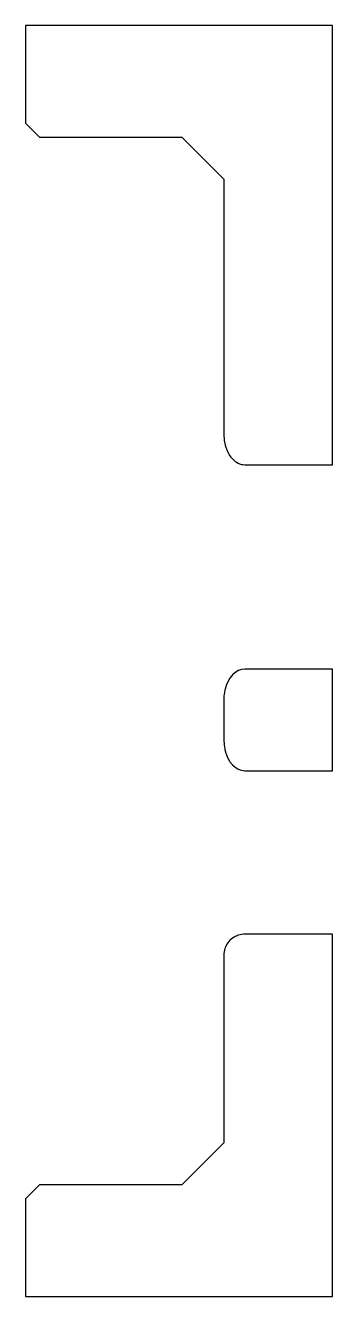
# Model space of a CAD drawing. Header units: metres. Extents: x 0 to 47.5, y 0 to 45.5.
# Drawn here: x 0 to 11, y 0 to 45.5 of the extents above.
import ezdxf

# ---------------------------------------------------------------- set-up
doc = ezdxf.new("R2010")
doc.units = ezdxf.units.M

msp = doc.modelspace()

# ---------------------------------------------------------------- linework, layer by layer
for p, q in [((11, 45.5), (0, 45.5)), ((0, 45.5), (0, 42)), ((11, 29.7743), (11, 45.5)), ((0, 42), (0.5, 41.5)), ((0.5, 41.5), (5.60409, 41.5)), ((5.60409, 41.5), (7.10409, 40)), ((7.10409, 40), (7.10409, 30.8717)), ((7.10409, 30.8717), (7.10729, 30.8121)), ((7.10729, 30.8121), (7.11332, 30.7)), ((7.11332, 30.7), (7.12321, 30.6398)), ((7.12321, 30.6398), (7.14079, 30.5326)), ((7.14079, 30.5326), (7.15755, 30.4734)), ((7.15755, 30.4734), (7.18583, 30.3735)), ((7.18583, 30.3735), (7.20941, 30.3172)), ((7.20941, 30.3172), (7.24732, 30.2267)), ((7.24732, 30.2267), (7.27743, 30.1751)), ((7.27743, 30.1751), (7.32376, 30.0957)), ((7.32376, 30.0957), (7.35982, 30.0507)), ((7.35982, 30.0507), (7.41325, 29.9839)), ((7.41325, 29.9839), (7.51359, 29.8939)), ((7.51359, 29.8939), (7.55887, 29.8665)), ((7.55887, 29.8665), (7.62232, 29.828)), ((7.62232, 29.828), (7.67044, 29.8111)), ((7.67044, 29.8111), (7.73676, 29.7878)), ((7.73676, 29.7878), (7.78634, 29.7821)), ((7.78634, 29.7821), (7.85409, 29.7743)), ((7.85409, 29.7743), (11, 29.7743)), ((7.51359, 22.3389), (7.41603, 22.2514)), ((7.51732, 22.3411), (7.51359, 22.3389)), ((7.62232, 22.4048), (7.51732, 22.3411)), ((7.62679, 22.4063), (7.62232, 22.4048)), ((7.73676, 22.445), (7.62679, 22.4063)), ((7.85409, 22.4585), (7.73676, 22.445)), ((11, 22.4585), (7.85409, 22.4585)), ((11, 18.8243), (11, 22.4585)), ((7.18583, 21.8603), (7.14965, 21.7429)), ((7.18676, 21.8624), (7.18583, 21.8603)), ((7.19112, 21.8719), (7.18676, 21.8624)), ((7.24732, 22.0061), (7.19112, 21.8719)), ((7.32376, 22.1371), (7.24732, 22.0061)), ((7.41325, 22.2489), (7.32376, 22.1371)), ((7.41603, 22.2514), (7.41325, 22.2489)), ((7.1091, 21.4883), (7.10409, 21.4026)), ((7.10409, 21.4026), (7.10409, 19.9217)), ((7.11332, 21.5603), (7.1091, 21.4883)), ((7.12358, 21.6178), (7.11332, 21.5603)), ((7.14079, 21.7142), (7.12358, 21.6178)), ((7.14965, 21.7429), (7.14079, 21.7142)), ((7.10409, 19.9217), (7.11195, 19.7756)), ((7.11195, 19.7756), (7.11332, 19.75)), ((7.11332, 19.75), (7.13688, 19.6065)), ((7.13688, 19.6065), (7.14079, 19.5826)), ((7.14079, 19.5826), (7.17967, 19.4453)), ((7.17967, 19.4453), (7.18583, 19.4235)), ((7.18583, 19.4235), (7.23925, 19.296)), ((7.23925, 19.296), (7.24732, 19.2767)), ((7.24732, 19.2767), (7.31409, 19.1623)), ((7.31409, 19.1623), (7.32376, 19.1457)), ((7.32376, 19.1457), (7.41325, 19.0339)), ((7.41325, 19.0339), (7.51359, 18.9439)), ((7.51359, 18.9439), (7.60968, 18.8857)), ((7.60968, 18.8857), (7.62232, 18.878)), ((7.62232, 18.878), (7.72363, 18.8425)), ((7.72363, 18.8425), (7.73676, 18.8378)), ((7.73676, 18.8378), (7.85409, 18.8243)), ((7.85409, 18.8243), (11, 18.8243)), ((7.32376, 12.7526), (7.28872, 12.7116)), ((7.37378, 12.7954), (7.32376, 12.7526)), ((7.41325, 12.8291), (7.37378, 12.7954)), ((7.47081, 12.8644), (7.41325, 12.8291)), ((7.51359, 12.8906), (7.47081, 12.8644)), ((7.57718, 12.917), (7.51359, 12.8906)), ((7.62232, 12.9357), (7.57718, 12.917)), ((7.69007, 12.952), (7.62232, 12.9357)), ((7.73676, 12.9632), (7.69007, 12.952)), ((7.80651, 12.9687), (7.73676, 12.9632)), ((7.85409, 12.9724), (7.80651, 12.9687)), ((11, 12.9724), (7.85409, 12.9724)), ((11, 0), (11, 12.9724)), ((7.11332, 12.3393), (7.10836, 12.2763)), ((7.12658, 12.3946), (7.11332, 12.3393)), ((7.14079, 12.4538), (7.12658, 12.3946)), ((7.16344, 12.5085), (7.14079, 12.4538)), ((7.18583, 12.5626), (7.16344, 12.5085)), ((7.21797, 12.6151), (7.18583, 12.5626)), ((7.24732, 12.663), (7.21797, 12.6151)), ((7.28872, 12.7116), (7.24732, 12.663)), ((7.10836, 12.2763), (7.10409, 12.2219)), ((7.10409, 12.2219), (7.10409, 5.5)), ((7.10409, 5.5), (5.60409, 4)), ((0.5, 4), (0, 3.5)), ((5.60409, 4), (0.5, 4)), ((0, 3.5), (0, 0)), ((0, 0), (11, 0))]:
    msp.add_line(p, q)

doc.saveas('drawing.dxf')
